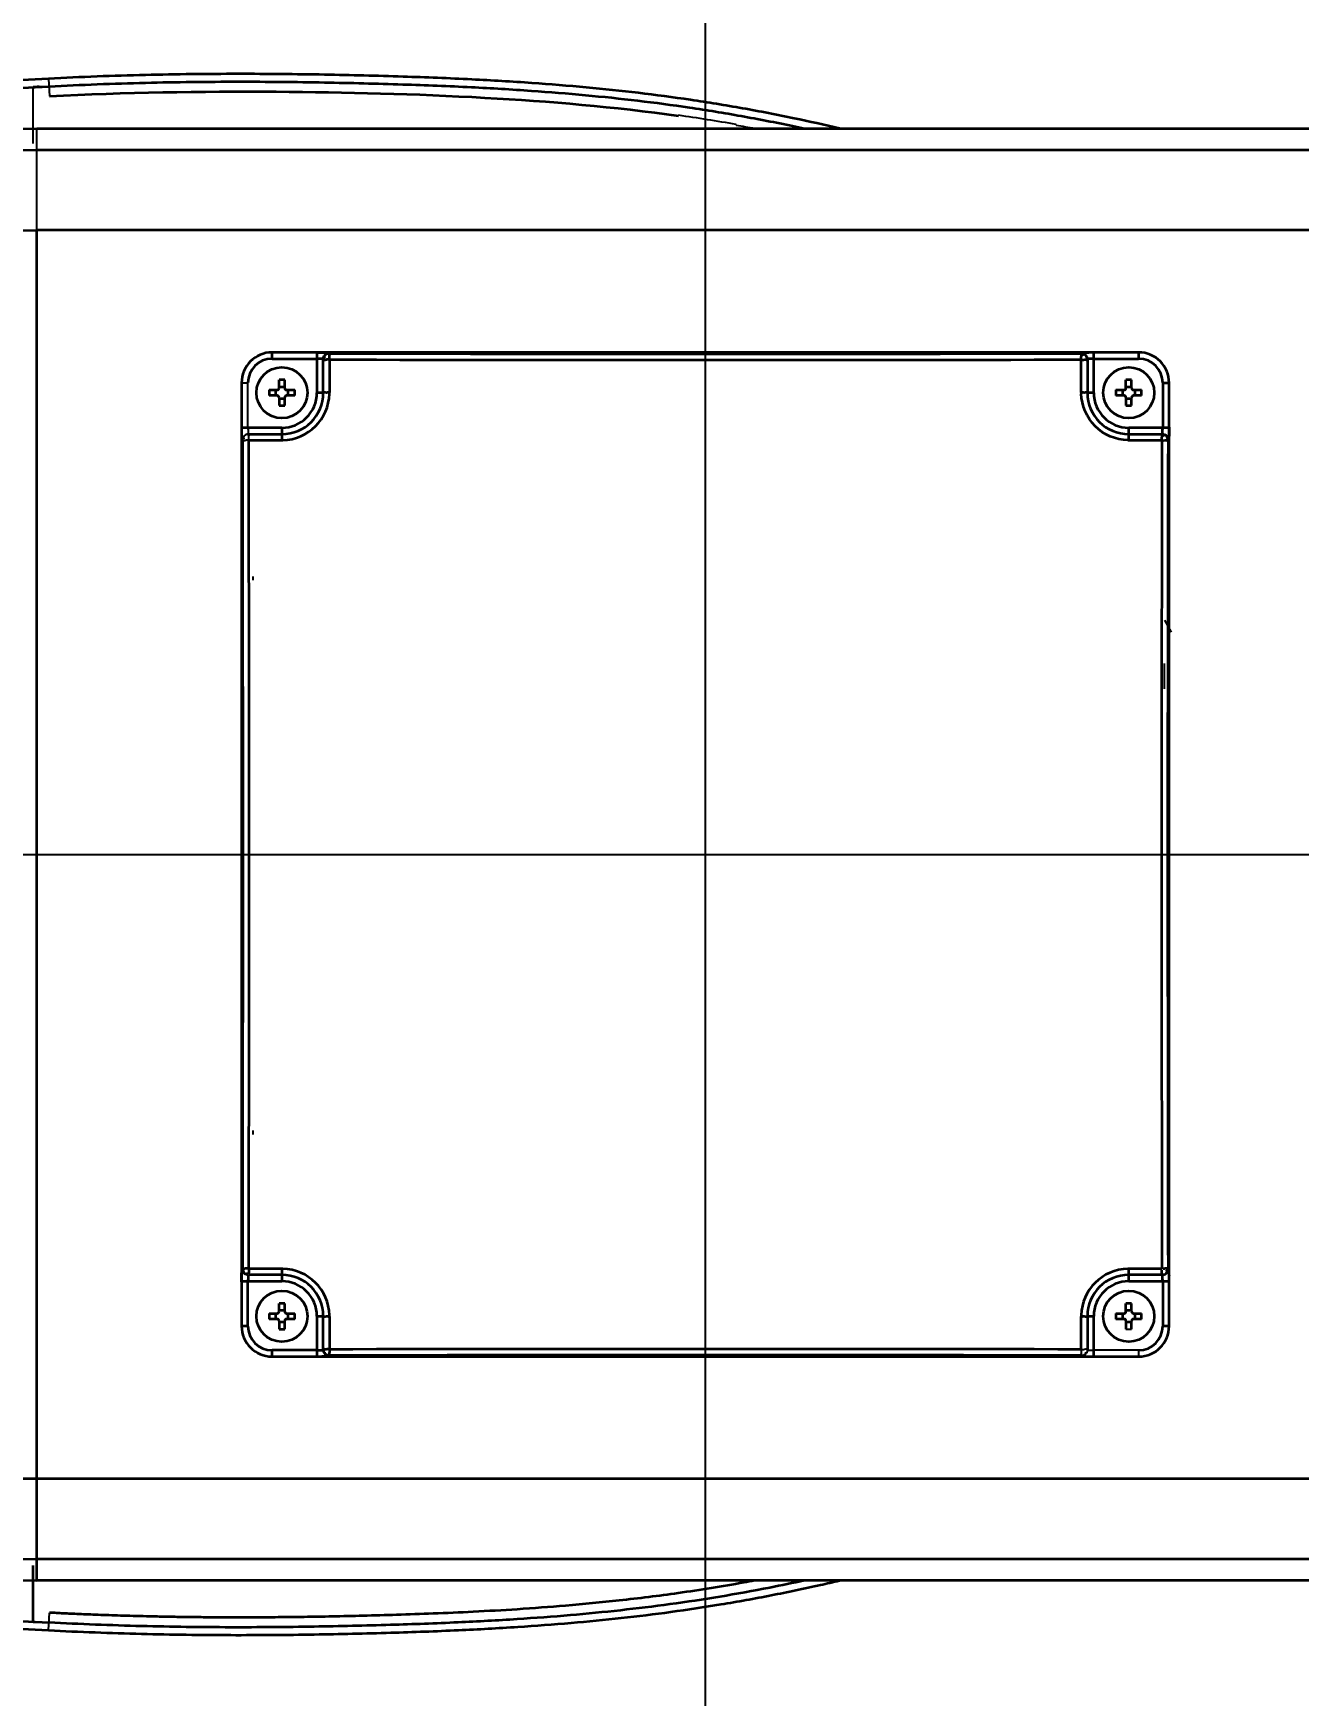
# Model space of a CAD drawing. Header units: millimetres. Extents: x 4086 to 8300, y 123 to 1549.
# Drawn here: x 6832 to 6876.7, y 1322.7 to 1381.4 of the extents above; entities that cross this region are included whole.
import ezdxf

# ---------------------------------------------------------------- set-up
doc = ezdxf.new("R2010")
doc.units = ezdxf.units.MM
doc.linetypes.add('PHANTOM', pattern=[0.8, 0.45, -0.05, 0.1, -0.05, 0.1, -0.05])
doc.layers.add('00_COMPONENTS', color=7, linetype='Continuous')
doc.layers.add('中心线', color=7, linetype='Continuous')
for name, color, linetype, lineweight in [('标注', 7, 'Continuous', 25), ('粗线', 7, 'PHANTOM', 35), ('粗线层', 7, 'Continuous', 35)]:
    doc.layers.add(name, color=color, linetype=linetype, lineweight=lineweight)
doc.styles.get("Standard").update_dxf_attribs({"font": 'simsun.ttc'})
doc.dimstyles.new('直径标注', dxfattribs={"dimtxt": 5, "dimasz": 5, "dimexe": 1.5, "dimexo": 0, "dimtad": 1, "dimtoh": 1, "dimdec": 0, "dimlfac": 10, "dimdsep": 46, "dimtxsty": 'Standard', "dimblk": '_FILLED', "dimcen": 0.09, "dimadec": 0, "dimazin": 0, "dimtol": 1, "dimtp": 0.001, "dimtm": 0.001, "dimtfac": 1, "dimtdec": 0, "dimtofl": 0, "dimtmove": 0, "dimatfit": 3, "dimldrblk": '_FILLED', "dimfxl": 1, "dimtolj": 1, "dimarcsym": 0})
doc.dimstyles.new('直线标注', dxfattribs={"dimtxt": 7, "dimasz": 3, "dimexe": 1.25, "dimexo": 0.625, "dimtad": 1, "dimlfac": 4, "dimdsep": 46, "dimtxsty": 'Standard', "dimcen": 2.5, "dimadec": 0, "dimazin": 0, "dimtm": 1e-09, "dimtfac": 1, "dimtmove": 0, "dimatfit": 3, "dimfxl": 1, "dimarcsym": 0})

# ---------------------------------------------------------------- blocks, each defined once
blk = doc.blocks.new('*D2170')
at = {"layer": 'Defpoints', "color": 0}
for p in [(6967.532, 1335.785), (6968.882, 1335.785), (6968.882, 1281.813)]:
    blk.add_point(p, dxfattribs=at)
at = {"layer": '标注', "color": 0, "linetype": 'Continuous', "lineweight": -2}
for p, q in [((6967.532, 1335.16), (6967.532, 1280.563)), ((6968.882, 1335.16), (6968.882, 1280.563)), ((6964.532, 1281.813), (6817.055, 1281.813)), ((6967.532, 1281.813), (6968.882, 1281.813)), ((6971.882, 1281.813), (6974.882, 1281.813))]:
    blk.add_line(p, q, dxfattribs=at)
at = {"layer": '标注', "color": 0}
for points in [[(6964.532, 1281.313), (6964.532, 1282.313), (6967.532, 1281.813)], [(6971.882, 1282.313), (6971.882, 1281.313), (6968.882, 1281.813)]]:
    blk.add_solid(points, dxfattribs=at)
at = {"layer": '标注', "color": 0, "insert": (6817.68, 1296.19), "char_height": 7, "attachment_point": 1}
blk.add_mtext('6{\\H0.7x;\\S+0.012^  0;}{\\A1;\\fSource Han Sans CN Normal|b0|i0|c134|p34;\\C7;Penetration (locating hole\\C0;）}', dxfattribs=at)
blk = doc.blocks.new('_FILLED')
at = {"color": 0, "linetype": 'ByBlock'}
blk.add_solid([(0, 0), (-1, 0.143), (-1, -0.143)], dxfattribs=at)
blk = doc.blocks.new('*D2187')
at = {"layer": 'Defpoints', "color": 0}
for p in [(6782.604, 1373.188), (6782.11, 1372.633)]:
    blk.add_point(p, dxfattribs=at)
at = {"layer": '标注', "color": 0, "lineweight": -2}
for p in [(6785.926, 1376.924), (6867.445, 1406.698)]:
    blk.add_line(p, (6812.405, 1406.698), dxfattribs=at)
at = {"layer": '标注', "color": 0}
for p, q in [((6782.267, 1372.91), (6782.447, 1372.91)), ((6782.357, 1372.82), (6782.357, 1373))]:
    blk.add_line(p, q, dxfattribs=at)
at = {"layer": '标注', "color": 0, "linetype": 'ByBlock', "lineweight": -2, "xscale": 5, "yscale": 5, "zscale": 5, "rotation": 228.3520795856218}
blk.add_blockref('_FILLED', (6782.604, 1373.188), dxfattribs=at)
at = {"layer": '标注', "color": 0, "insert": (6840.237, 1411.615), "char_height": 5, "attachment_point": 5}
blk.add_mtext('\\A1;{\\H1.4x;8-M4 \\fSource Han Sans CN Normal|b0|i0|c134|p34;\\H0.714286x;\\C0;depth \\fSimSun|b0|i0|c134|p2;\\H1.4x;\\C256;10}', dxfattribs=at)
blk = doc.blocks.new('*D2205')
at = {"layer": 'Defpoints', "color": 0}
for p in [(6967.957, 1369.487), (6968.457, 1368.233)]:
    blk.add_point(p, dxfattribs=at)
at = {"layer": '粗线层', "color": 0, "lineweight": -2}
for p in [(6828.332, 1430.482), (6966.105, 1374.132)]:
    blk.add_line(p, (6943.641, 1430.482), dxfattribs=at)
at = {"layer": '粗线层', "color": 0}
for p, q in [((6968.117, 1368.86), (6968.297, 1368.86)), ((6968.207, 1368.77), (6968.207, 1368.95))]:
    blk.add_line(p, q, dxfattribs=at)
at = {"layer": '粗线层', "color": 0, "linetype": 'ByBlock', "lineweight": -2, "xscale": 5, "yscale": 5, "zscale": 5, "rotation": 291.7352840088916}
blk.add_blockref('_FILLED', (6967.957, 1369.487), dxfattribs=at)
at = {"layer": '粗线层', "color": 0, "insert": (6885.674, 1437.64), "char_height": 5, "attachment_point": 5}
blk.add_mtext('\\A1;{\\H1.4x;%%C6}{\\H0.98x;\\S+0.012^  0;}{\\A1;\\fSource Han Sans CN Normal|b0|i0|c134|p34;\\C7;Penetration (locating hole\\C0;）}', dxfattribs=at)

msp = doc.modelspace()

# ---------------------------------------------------------------- linework, layer by layer
at = {"layer": '00_COMPONENTS', "linetype": 'Continuous'}
for p, q in [((6832.0819, 1374.4853), (6832.0819, 1378.0853)), ((6839.31759, 1369.09416), (6839.54258, 1369.09416)), ((6839.54258, 1367.5103), (6839.54258, 1369.09304)), ((6839.34148, 1367.0603), (6839.35798, 1367.0603)), ((6870.73543, 1335.67017), (6870.7684, 1335.67112)), ((6868.9819, 1334.73588), (6868.9819, 1334.71988)), ((6871.01625, 1334.92099), (6869.4319, 1334.92099)), ((6871.01576, 1334.92099), (6871.01576, 1334.69599))]:
    msp.add_line(p, q, dxfattribs=at)
for points in [[(6870.5704, 1335.67112), (6870.60337, 1335.67017), (6870.63638, 1335.66959), (6870.6694, 1335.6694)], [(6870.6694, 1335.6694), (6870.70243, 1335.66959), (6870.73543, 1335.67017)]]:
    msp.add_lwpolyline(points, dxfattribs=at)
for centre, radius, start, end in [((6847.63673, 1367.52958), 8.31924, 180.0024035, 181.3287328), ((6839.56598, 1367.06111), 0.22413, 90.0013551, 128.7923225), ((6839.4742, 1364.67512), 2.39199, 88.565574, 90.1387152), ((6869.09817, 1336.98709), 2.03482, 268.1261645, 270.0129185), ((6868.97786, 1334.97276), 0.23721, 283.1379262, 295.2820141), ((6868.98198, 1334.94494), 0.22505, 300.8236978, 327.0292876)]:
    msp.add_arc(centre, radius, start, end, dxfattribs=at)
for points, knots in [([(6839.34148, 1367.0603), (6839.31601, 1367.0603), (6839.34608, 1367.2093), (6839.32128, 1367.2696), (6839.31972, 1367.33666)], [0, 0, 0, 0, 0.27521803, 1, 1, 1, 1]), ([(6839.54259, 1367.5103), (6839.54259, 1367.45722), (6839.55798, 1367.40577), (6839.54351, 1367.2853), (6839.56617, 1367.2853)], [0, 0, 0, 0, 0.70083579, 1, 1, 1, 1]), ([(6839.35798, 1367.0603), (6839.36628, 1367.06606), (6839.4067, 1367.06215), (6839.44159, 1367.06701), (6839.46841, 1367.0671)], [0, 0, 0, 0, 0.27365205, 1, 1, 1, 1]), ([(6839.38808, 1367.1728), (6839.38808, 1367.16207), (6839.39391, 1367.13754), (6839.4074, 1367.11669), (6839.4159, 1367.10587)], [0, 0, 0, 0, 0.43817507, 1, 1, 1, 1]), ([(6839.57372, 1367.06842), (6839.57378, 1367.10894), (6839.59248, 1367.15147), (6839.55609, 1367.2565), (6839.57829, 1367.2565)], [0, 0, 0, 0, 0.64604244, 1, 1, 1, 1]), ([(6839.57829, 1367.2565), (6839.58048, 1367.2565), (6839.57785, 1367.24194), (6839.58056, 1367.23611), (6839.58092, 1367.22915)], [0, 0, 0, 0, 0.2394127, 1, 1, 1, 1]), ([(6869.03178, 1334.74175), (6869.02356, 1334.73984), (6869.00701, 1334.73691), (6868.99024, 1334.73588), (6868.9819, 1334.73588)], [0, 0, 0, 0, 0.50307491, 1, 1, 1, 1]), ([(6869.01662, 1334.71079), (6869.00792, 1334.71189), (6868.99908, 1334.71415), (6868.9819, 1334.71657), (6868.9819, 1334.71988)], [0, 0, 0, 0, 0.72598476, 1, 1, 1, 1]), ([(6868.98927, 1334.95087), (6868.98915, 1334.91202), (6868.97988, 1334.85401), (6868.99718, 1334.78677), (6868.9854, 1334.76806)], [0, 0, 0, 0, 0.63738421, 1, 1, 1, 1]), ([(6868.9854, 1334.76806), (6868.98455, 1334.76672), (6868.98419, 1334.78276), (6868.98355, 1334.785), (6868.98327, 1334.79115)], [0, 0, 0, 0, 0.20517081, 1, 1, 1, 1]), ([(6869.45083, 1334.69589), (6869.40582, 1334.69589), (6869.26109, 1334.69793), (6869.11567, 1334.6983), (6869.01662, 1334.71079)], [0, 0, 0, 0, 0.3107552, 1, 1, 1, 1]), ([(6869.12187, 1334.78465), (6869.11535, 1334.77947), (6869.10157, 1334.76986), (6869.08679, 1334.76187), (6869.07917, 1334.75827)], [0, 0, 0, 0, 0.49688106, 1, 1, 1, 1]), ([(6869.2069, 1334.96057), (6869.2069, 1334.95154), (6869.14927, 1334.96139), (6869.12588, 1334.95231), (6869.09862, 1334.95227)], [0, 0, 0, 0, 0.24881906, 1, 1, 1, 1]), ([(6869.13802, 1334.81947), (6869.13512, 1334.81874), (6869.12906, 1334.81754), (6869.12292, 1334.81689), (6869.11975, 1334.81668)], [0, 0, 0, 0, 0.48408519, 1, 1, 1, 1]), ([(6869.19653, 1334.87778), (6869.19207, 1334.8645), (6869.1787, 1334.83801), (6869.15211, 1334.82299), (6869.13802, 1334.81947)], [0, 0, 0, 0, 0.4909125, 1, 1, 1, 1]), ([(6869.20533, 1334.92231), (6869.20461, 1334.9147), (6869.2026, 1334.89965), (6869.19892, 1334.88489), (6869.19653, 1334.87778)], [0, 0, 0, 0, 0.50477054, 1, 1, 1, 1]), ([(6869.2069, 1334.96057), (6869.2069, 1334.9543), (6869.20672, 1334.94153), (6869.20594, 1334.92878), (6869.20533, 1334.92231)], [0, 0, 0, 0, 0.49129991, 1, 1, 1, 1]), ([(6869.2069, 1334.94457), (6869.2069, 1334.92191), (6869.32737, 1334.93638), (6869.37882, 1334.92099), (6869.4319, 1334.92099)], [0, 0, 0, 0, 0.29916419, 1, 1, 1, 1])]:
    msp.add_open_spline(points, degree=3, knots=knots, dxfattribs=at)
for points in [[(6839.34148, 1367.0603), (6839.34148, 1367.12517), (6839.375, 1367.19517), (6839.42557, 1367.2358)], [(6839.58267, 1367.2853), (6839.50775, 1367.2853), (6839.38808, 1367.24773), (6839.38808, 1367.1728)], [(6869.09729, 1334.75168), (6869.06303, 1334.73124), (6869.0218, 1334.71988), (6868.9819, 1334.71988)], [(6869.2069, 1334.94457), (6869.2069, 1334.90212), (6869.19387, 1334.85808), (6869.17078, 1334.82246)]]:
    msp.add_open_spline(points, degree=3, dxfattribs=at)
at = {"layer": '中心线'}
for p, q in [((6855.7069, 1305.11419), (6855.7069, 1403.61646)), ((6701.27173, 1352.4353), (7060.23804, 1352.4353))]:
    msp.add_line(p, q, dxfattribs=at)
at = {"layer": '中心线', "linetype": 'Continuous'}
for p, q in [((6832.49953, 1379.8405), (6832.5319, 1379.22272)), ((6831.95777, 1377.55826), (6831.95777, 1379.54175)), ((6854.75763, 1378.54798), (6854.756, 1378.53036)), ((6856.79794, 1378.20454), (6856.79793, 1378.22249)), ((6871.92745, 1360.71075), (6872.16774, 1360.29455)), ((6871.93085, 1358.2853), (6871.93085, 1359.1853)), ((6832.49953, 1325.0301), (6832.5319, 1325.64789))]:
    msp.add_line(p, q, dxfattribs=at)
msp.add_arc((6846.43529, 1319.82175), 59.31299, 79.938188, 81.9340707, dxfattribs=at)
for points in [[(6832.51361, 1379.56294), (6832.4211, 1379.55809), (6832.23569, 1379.56028), (6832.05029, 1379.56248), (6831.95777, 1379.55763)], [(6856.79791, 1378.20455), (6857.01548, 1378.16595), (6857.23285, 1378.12619), (6857.45001, 1378.0853)], [(6839.73022, 1362.1238), (6839.7287, 1362.16768), (6839.72717, 1362.21162), (6839.72869, 1362.2555)], [(6839.73022, 1342.5488), (6839.7287, 1342.59268), (6839.72717, 1342.63662), (6839.72869, 1342.6805)], [(6831.95777, 1325.31298), (6832.05029, 1325.30813), (6832.23569, 1325.31032), (6832.4211, 1325.31252), (6832.51361, 1325.30767)]]:
    msp.add_open_spline(points, degree=3, dxfattribs=at)
at = {"layer": '粗线', "linetype": 'Continuous'}
for p, q in [((6832.49953, 1379.84051), (6729.22453, 1374.4281)), ((6754.01853, 1375.45713), (6832.51361, 1379.57088)), ((6830.92372, 1378.06509), (6832.0819, 1378.0853)), ((6832.0819, 1378.0853), (6964.6069, 1378.0853)), ((6831.40298, 1377.31521), (6832.0819, 1377.32645)), ((6832.0819, 1377.32645), (6963.84806, 1377.32645)), ((6831.40298, 1374.48039), (6832.0819, 1374.4853)), ((6962.5819, 1374.4853), (6832.0819, 1374.4853)), ((6832.0819, 1330.38776), (6832.0819, 1374.48285)), ((6840.39757, 1369.94962), (6841.9819, 1369.94962)), ((6871.01618, 1370.17462), (6840.39768, 1370.17462)), ((6840.39805, 1369.94962), (6840.39805, 1370.17462)), ((6841.9819, 1370.17462), (6841.9819, 1368.7478)), ((6842.2069, 1368.7478), (6842.2069, 1369.91003)), ((6842.42534, 1369.91974), (6842.42374, 1368.75224)), ((6842.4319, 1370.13473), (6842.4319, 1370.15072)), ((6868.9819, 1370.15072), (6868.9819, 1370.13473)), ((6868.99006, 1368.75313), (6868.98847, 1369.91974)), ((6869.2069, 1369.91003), (6869.2069, 1368.7478)), ((6869.4319, 1368.7478), (6869.4319, 1370.17462)), ((6869.4319, 1369.94962), (6871.01599, 1369.94962)), ((6871.01576, 1370.17462), (6871.01576, 1369.94962)), ((6839.31759, 1369.09423), (6839.31749, 1337.34138)), ((6840.67837, 1369.20044), (6840.6454, 1369.19949)), ((6840.6454, 1368.9143), (6840.6454, 1369.19949)), ((6840.8434, 1368.9143), (6840.8434, 1369.19949)), ((6870.60337, 1369.20044), (6870.5704, 1369.19949)), ((6870.5704, 1368.9143), (6870.5704, 1369.19949)), ((6870.7684, 1368.9143), (6870.7684, 1369.19949)), ((6871.87122, 1369.09445), (6871.87122, 1367.5103)), ((6871.87122, 1369.09416), (6872.09622, 1369.09416)), ((6872.09622, 1335.77638), (6872.09622, 1369.0943)), ((6840.29177, 1368.68177), (6840.29272, 1368.6488)), ((6840.29272, 1368.8468), (6840.5779, 1368.8468)), ((6840.5779, 1368.6488), (6840.29272, 1368.6488)), ((6840.5313, 1368.6488), (6840.5313, 1368.8468)), ((6840.6454, 1368.96091), (6840.8434, 1368.96091)), ((6840.6454, 1368.5813), (6840.6454, 1368.29612)), ((6840.8434, 1368.53469), (6840.6454, 1368.53469)), ((6840.8434, 1368.29612), (6840.8434, 1368.5813)), ((6840.9109, 1368.8468), (6841.19609, 1368.8468)), ((6841.19609, 1368.6488), (6840.9109, 1368.6488)), ((6840.95751, 1368.8468), (6840.95751, 1368.6488)), ((6841.19704, 1368.81383), (6841.19609, 1368.8468)), ((6842.2069, 1368.7478), (6841.9819, 1368.7478)), ((6869.4319, 1368.7478), (6869.2069, 1368.7478)), ((6870.21677, 1368.68177), (6870.21772, 1368.6488)), ((6870.21772, 1368.8468), (6870.5029, 1368.8468)), ((6870.5029, 1368.6488), (6870.21772, 1368.6488)), ((6870.4563, 1368.6488), (6870.4563, 1368.8468)), ((6870.5704, 1368.96091), (6870.7684, 1368.96091)), ((6870.5704, 1368.5813), (6870.5704, 1368.29612)), ((6870.7684, 1368.53469), (6870.5704, 1368.53469)), ((6870.7684, 1368.29612), (6870.7684, 1368.5813)), ((6870.8359, 1368.8468), (6871.12109, 1368.8468)), ((6871.12109, 1368.6488), (6870.8359, 1368.6488)), ((6870.88251, 1368.8468), (6870.88251, 1368.6488)), ((6871.12204, 1368.81383), (6871.12109, 1368.8468)), ((6840.81043, 1368.29517), (6840.8434, 1368.29612)), ((6870.73543, 1368.29517), (6870.7684, 1368.29612)), ((6840.7444, 1367.5103), (6839.31759, 1367.5103)), ((6840.7444, 1367.5103), (6840.7444, 1367.2853)), ((6870.6694, 1367.2853), (6870.6694, 1367.5103)), ((6872.09622, 1367.5103), (6870.6694, 1367.5103)), ((6839.57372, 1367.06842), (6840.7361, 1367.06842)), ((6839.58267, 1367.2853), (6840.7444, 1367.2853)), ((6870.6694, 1367.2853), (6871.83114, 1367.2853)), ((6870.67771, 1367.06842), (6871.84009, 1367.06842)), ((6872.05583, 1367.0603), (6872.07232, 1367.0603)), ((6839.31743, 1337.3603), (6839.31759, 1335.77638)), ((6839.31759, 1337.3603), (6840.7444, 1337.3603)), ((6839.35798, 1337.8103), (6839.34148, 1337.8103)), ((6839.54259, 1335.77614), (6839.54259, 1337.3603)), ((6840.7361, 1337.80218), (6839.57372, 1337.80218)), ((6840.7444, 1337.5853), (6839.58267, 1337.5853)), ((6840.7444, 1337.5853), (6840.7444, 1337.3603)), ((6870.6694, 1337.3603), (6870.6694, 1337.5853)), ((6871.83114, 1337.5853), (6870.6694, 1337.5853)), ((6870.6694, 1337.3603), (6872.09622, 1337.3603)), ((6871.84009, 1337.80218), (6870.67771, 1337.80218)), ((6871.87122, 1337.3603), (6871.87122, 1335.77755)), ((6872.07232, 1337.8103), (6872.05583, 1337.8103)), ((6840.29272, 1336.2218), (6840.5779, 1336.2218)), ((6840.5313, 1336.0238), (6840.5313, 1336.2218)), ((6840.67837, 1336.57544), (6840.6454, 1336.57449)), ((6840.6454, 1336.2893), (6840.6454, 1336.57449)), ((6840.6454, 1336.33591), (6840.8434, 1336.33591)), ((6840.8434, 1336.2893), (6840.8434, 1336.57449)), ((6840.9109, 1336.2218), (6841.19609, 1336.2218)), ((6840.95751, 1336.2218), (6840.95751, 1336.0238)), ((6841.19704, 1336.18883), (6841.19609, 1336.2218)), ((6870.21772, 1336.2218), (6870.5029, 1336.2218)), ((6870.4563, 1336.0238), (6870.4563, 1336.2218)), ((6870.60337, 1336.57544), (6870.5704, 1336.57449)), ((6870.5704, 1336.2893), (6870.5704, 1336.57449)), ((6870.5704, 1336.33591), (6870.7684, 1336.33591)), ((6870.7684, 1336.2893), (6870.7684, 1336.57449)), ((6870.8359, 1336.2218), (6871.12109, 1336.2218)), ((6870.88251, 1336.2218), (6870.88251, 1336.0238)), ((6871.12204, 1336.18883), (6871.12109, 1336.2218)), ((6839.54259, 1335.77645), (6839.31759, 1335.77645)), ((6840.29177, 1336.05677), (6840.29272, 1336.0238)), ((6840.5779, 1336.0238), (6840.29272, 1336.0238)), ((6840.6454, 1335.9563), (6840.6454, 1335.67112)), ((6840.8434, 1335.90969), (6840.6454, 1335.90969)), ((6840.81043, 1335.67017), (6840.8434, 1335.67112)), ((6840.8434, 1335.67112), (6840.8434, 1335.9563)), ((6841.19609, 1336.0238), (6840.9109, 1336.0238)), ((6841.9819, 1336.1228), (6841.9819, 1334.69599)), ((6841.9819, 1336.1228), (6842.2069, 1336.1228)), ((6842.2069, 1334.96057), (6842.2069, 1336.1228)), ((6842.42374, 1336.11835), (6842.42534, 1334.95087)), ((6868.98847, 1334.95087), (6868.99007, 1336.11836)), ((6869.2069, 1336.1228), (6869.2069, 1334.96057)), ((6869.2069, 1336.1228), (6869.4319, 1336.1228)), ((6869.4319, 1334.69599), (6869.4319, 1336.1228)), ((6870.21677, 1336.05677), (6870.21772, 1336.0238)), ((6870.5029, 1336.0238), (6870.21772, 1336.0238)), ((6870.5704, 1335.9563), (6870.5704, 1335.67112)), ((6870.7684, 1335.90969), (6870.5704, 1335.90969)), ((6870.7684, 1335.67112), (6870.7684, 1335.9563)), ((6871.12109, 1336.0238), (6870.8359, 1336.0238)), ((6872.09622, 1335.77645), (6871.87122, 1335.77645)), ((6840.39768, 1334.69599), (6871.01613, 1334.69599)), ((6841.9819, 1334.92099), (6840.3978, 1334.92099)), ((6840.39805, 1334.69599), (6840.39805, 1334.92099)), ((6842.4319, 1334.71988), (6842.4319, 1334.73588)), ((6729.22453, 1330.44251), (6832.49953, 1325.0301)), ((6831.40298, 1330.38776), (6832.0819, 1330.38776)), ((6832.0819, 1326.7853), (6832.0819, 1330.3853)), ((6832.0819, 1330.3853), (6962.5819, 1330.3853)), ((6752.21058, 1329.508), (6832.51361, 1325.29973)), ((6831.40298, 1327.5554), (6832.0819, 1327.54415)), ((6963.84806, 1327.54415), (6832.0819, 1327.54415)), ((6830.92373, 1326.80552), (6832.0819, 1326.7853)), ((6831.95777, 1325.32886), (6831.95777, 1327.31235)), ((6964.6069, 1326.7853), (6832.0819, 1326.7853))]:
    msp.add_line(p, q, dxfattribs=at)
for points in [[(6840.7444, 1369.2012), (6840.71138, 1369.20101), (6840.67837, 1369.20044)], [(6840.8434, 1369.19949), (6840.81043, 1369.20044), (6840.77743, 1369.20101), (6840.7444, 1369.2012)], [(6870.6694, 1369.2012), (6870.63638, 1369.20101), (6870.60337, 1369.20044)], [(6870.7684, 1369.19949), (6870.73543, 1369.20044), (6870.70243, 1369.20101), (6870.6694, 1369.2012)], [(6840.29272, 1368.8468), (6840.29177, 1368.81383), (6840.2912, 1368.78083), (6840.29101, 1368.7478)], [(6840.29101, 1368.7478), (6840.2912, 1368.71478), (6840.29177, 1368.68177)], [(6841.19609, 1368.6488), (6841.19704, 1368.68177), (6841.19761, 1368.71478), (6841.1978, 1368.7478)], [(6841.1978, 1368.7478), (6841.19761, 1368.78083), (6841.19704, 1368.81383)], [(6870.21772, 1368.8468), (6870.21677, 1368.81383), (6870.2162, 1368.78083), (6870.21601, 1368.7478)], [(6870.21601, 1368.7478), (6870.2162, 1368.71478), (6870.21677, 1368.68177)], [(6871.12109, 1368.6488), (6871.12204, 1368.68177), (6871.12261, 1368.71478), (6871.1228, 1368.7478)], [(6871.1228, 1368.7478), (6871.12261, 1368.78083), (6871.12204, 1368.81383)], [(6840.6454, 1368.29612), (6840.67837, 1368.29517), (6840.71138, 1368.29459), (6840.7444, 1368.2944)], [(6840.7444, 1368.2944), (6840.77743, 1368.29459), (6840.81043, 1368.29517)], [(6870.5704, 1368.29612), (6870.60337, 1368.29517), (6870.63638, 1368.29459), (6870.6694, 1368.2944)], [(6870.6694, 1368.2944), (6870.70243, 1368.29459), (6870.73543, 1368.29517)], [(6840.29272, 1336.2218), (6840.29177, 1336.18883), (6840.2912, 1336.15583), (6840.29101, 1336.1228)], [(6840.7444, 1336.5762), (6840.71138, 1336.57601), (6840.67837, 1336.57544)], [(6840.8434, 1336.57449), (6840.81043, 1336.57544), (6840.77743, 1336.57601), (6840.7444, 1336.5762)], [(6841.1978, 1336.1228), (6841.19761, 1336.15583), (6841.19704, 1336.18883)], [(6870.21772, 1336.2218), (6870.21677, 1336.18883), (6870.2162, 1336.15583), (6870.21601, 1336.1228)], [(6870.6694, 1336.5762), (6870.63638, 1336.57601), (6870.60337, 1336.57544)], [(6870.7684, 1336.57449), (6870.73543, 1336.57544), (6870.70243, 1336.57601), (6870.6694, 1336.5762)], [(6871.1228, 1336.1228), (6871.12261, 1336.15583), (6871.12204, 1336.18883)], [(6840.29101, 1336.1228), (6840.2912, 1336.08978), (6840.29177, 1336.05677)], [(6840.6454, 1335.67112), (6840.67837, 1335.67017), (6840.71138, 1335.66959), (6840.7444, 1335.6694)], [(6840.7444, 1335.6694), (6840.77743, 1335.66959), (6840.81043, 1335.67017)], [(6841.19609, 1336.0238), (6841.19704, 1336.05677), (6841.19761, 1336.08978), (6841.1978, 1336.1228)], [(6870.21601, 1336.1228), (6870.2162, 1336.08978), (6870.21677, 1336.05677)], [(6871.12109, 1336.0238), (6871.12204, 1336.05677), (6871.12261, 1336.08978), (6871.1228, 1336.1228)]]:
    msp.add_lwpolyline(points, dxfattribs=at)
for centre in [(6840.7444, 1368.7478), (6870.6694, 1368.7478), (6840.7444, 1336.1228), (6870.6694, 1336.1228)]:
    msp.add_circle(centre, 0.9, dxfattribs=at)
for centre, radius, start, end in [((6840.39862, 1369.09363), 1.08104, 90.0498762, 179.9681879), ((6840.39862, 1369.09363), 0.85606, 90.0700994, 180.0393338), ((6842.43183, 1369.92567), 0.22505, 120.8236978, 147.0293134), ((6842.31564, 1367.88341), 2.03493, 88.1262135, 90.0128708), ((6855.7069, 9077.34311), 7707.43482, 269.90126103, 270.09873897), ((6855.70697, 9073.47246), 7703.34917, 269.901263016, 270.098736046), ((6866.34727, 1370.01866), 2.64081, 358.7069405, 0.1317283), ((6868.98271, 1369.92623), 0.22413, 0.0009334, 38.7923225), ((6869.45118, 1361.85548), 8.31924, 90.0024035, 91.3287328), ((6871.01519, 1369.09363), 0.85606, 0.055338, 89.9466874), ((6871.01519, 1369.09363), 1.08104, 0.0354932, 89.9474117), ((6840.5779, 1368.9143), 0.0675, 270, 0), ((6840.5779, 1368.5813), 0.0675, 0, 90), ((6840.7444, 1368.7478), 1.4625, 270, 0), ((6840.7444, 1368.7478), 1.2375, 270, 0), ((6840.73609, 1368.75687), 1.68846, 271.420223, 358.551585), ((6840.9109, 1368.9143), 0.0675, 180, 270), ((6840.9109, 1368.5813), 0.0675, 90, 180), ((6840.72464, 1368.75683), 1.6999, 358.5627666, 359.845388), ((6870.77367, 1368.76517), 1.78365, 180.3867338, 181.6357734), ((6870.6694, 1368.7478), 1.4625, 180, 270), ((6870.6694, 1368.7478), 1.2375, 180, 270), ((6870.5029, 1368.9143), 0.0675, 270, 0), ((6870.5029, 1368.5813), 0.0675, 0, 90), ((6870.8359, 1368.9143), 0.0675, 180, 270), ((6870.8359, 1368.5813), 0.0675, 90, 180), ((-865.5133, 1352.4353), 7704.88517, 359.891244157, 0.108755843), ((-869.57537, 1352.4353), 7709.16298, 359.891244153, 0.108755847), ((6840.73612, 1368.76727), 1.69885, 269.9952529, 271.4104155), ((6870.69397, 1368.90523), 1.83688, 268.1871649, 269.5044707), ((14580.98917, 1352.4353), 7709.16297, 179.891244153, 180.108755847), ((6869.62825, 1367.17673), 2.21053, 358.2821406, 0.0189153), ((6871.84727, 1367.06038), 0.22505, 30.8236978, 57.402815), ((14576.92708, 1352.4353), 7704.88513, 179.891244157, 180.108755843), ((6839.56654, 1337.81023), 0.22505, 210.8236978, 237.402815), ((6840.73612, 1336.10172), 1.70047, 88.5907696, 90.0046413), ((6840.7444, 1336.1228), 1.4625, 0, 90), ((6840.7444, 1336.1228), 1.2375, 0, 90), ((6840.73609, 1336.11374), 1.68846, 1.4481489, 88.5797281), ((6870.67772, 1336.11373), 1.68846, 91.4202222, 178.5515844), ((6870.6694, 1336.1228), 1.4625, 90, 180), ((6870.6694, 1336.1228), 1.2375, 90, 180), ((6870.67769, 1336.10334), 1.69885, 89.995237, 91.4104147), ((6869.62825, 1337.69388), 2.21053, 359.9810847, 1.7178594), ((6871.84783, 1337.80949), 0.22413, 270.0013551, 308.7923225), ((6871.93961, 1340.19549), 2.39199, 268.565574, 270.1387152), ((6863.77708, 1337.34103), 8.31924, 0.0024035, 1.3287328), ((6840.5779, 1336.2893), 0.0675, 270, 0), ((6840.9109, 1336.2893), 0.0675, 180, 270), ((6870.5029, 1336.2893), 0.0675, 270, 0), ((6870.8359, 1336.2893), 0.0675, 180, 270), ((6840.39862, 1335.77697), 1.08104, 180.0313722, 269.9503761), ((6840.39863, 1335.77699), 0.85607, 180.0567042, 269.9445118), ((6840.5779, 1335.9563), 0.0675, 0, 90), ((6840.9109, 1335.9563), 0.0675, 90, 180), ((6840.72642, 1336.11378), 1.69813, 0.1542716, 1.4384551), ((6870.68917, 1336.11378), 1.6999, 178.562766, 179.845362), ((6870.5029, 1335.9563), 0.0675, 0, 90), ((6870.8359, 1335.9563), 0.0675, 90, 180), ((6871.01519, 1335.77697), 1.08104, 270.0496399, 359.9686629), ((6871.01518, 1335.77699), 0.85607, 270.0714066, 0.03789), ((6841.96263, 1343.01514), 8.31925, 270.0024031, 271.3287313), ((6842.43109, 1334.94438), 0.22413, 180.0008871, 218.7923225), ((6842.43595, 1334.97276), 0.23721, 244.7180137, 256.8621299), ((6855.7069, -6372.47251), 7707.43483, 89.90126103, 90.09873897), ((6845.06658, 1334.85194), 2.64085, 178.7069336, 180.1317236), ((6855.70684, -6368.60185), 7703.34917, 89.901263016, 90.098736046)]:
    msp.add_arc(centre, radius, start, end, dxfattribs=at)
for points, knots in [([(6860.44858, 1378.0853), (6859.91608, 1378.20899), (6858.77699, 1378.46059), (6857.02228, 1378.80243), (6855.18652, 1379.10282), (6853.34517, 1379.34587), (6851.47601, 1379.54169), (6849.51391, 1379.69952), (6847.35549, 1379.82609), (6844.91377, 1379.92136), (6842.1604, 1379.99024), (6839.12524, 1380.0205), (6835.87258, 1379.98376), (6833.64003, 1379.90028), (6832.49953, 1379.84051)], [0.320535887, 0.320535887, 0.320535887, 0.320535887, 0.360207756, 0.405186431, 0.450254378, 0.495180729, 0.539955679, 0.586630508, 0.638020958, 0.696853038, 0.763955676, 0.837893999, 0.917118109, 1, 1, 1, 1]), ([(6832.51355, 1379.57088), (6833.6514, 1379.63051), (6835.879, 1379.71381), (6839.12524, 1379.75048), (6842.15556, 1379.72027), (6844.90543, 1379.65148), (6847.34268, 1379.55638), (6849.4954, 1379.43013), (6851.45129, 1379.2728), (6853.31361, 1379.07769), (6855.14714, 1378.83566), (6856.97452, 1378.53664), (6858.32795, 1378.27298), (6859.07194, 1378.11537), (6859.21181, 1378.0853)], [0, 0, 0, 0, 0.082884365, 0.162108261, 0.236046385, 0.303148842, 0.361980763, 0.413371074, 0.460045778, 0.504820606, 0.549746836, 0.594814662, 0.639793216, 0.650214869, 0.650214869, 0.650214869, 0.650214869]), ([(6832.5319, 1379.22272), (6835.19956, 1379.36252), (6840.33386, 1379.43795), (6847.75183, 1379.24939), (6852.49091, 1378.85183), (6854.75688, 1378.53023)], [0, 0, 0, 0, 0.36002072, 0.69154897, 1, 1, 1, 1]), ([(6841.96298, 1370.17472), (6842.00799, 1370.17472), (6842.15272, 1370.17268), (6842.29814, 1370.1723), (6842.39719, 1370.15982)], [0, 0, 0, 0, 0.31075521, 1, 1, 1, 1]), ([(6842.2069, 1369.92603), (6842.2069, 1369.94869), (6842.08644, 1369.93423), (6842.03499, 1369.94962), (6841.9819, 1369.94962)], [0, 0, 0, 0, 0.29916419, 1, 1, 1, 1]), ([(6842.2069, 1369.91003), (6842.2069, 1369.91906), (6842.26454, 1369.90922), (6842.28793, 1369.9183), (6842.31518, 1369.91833)], [0, 0, 0, 0, 0.2488189, 1, 1, 1, 1]), ([(6842.23705, 1370.02238), (6842.23705, 1370.01166), (6842.24289, 1369.98715), (6842.2564, 1369.96634), (6842.2649, 1369.95553)], [0, 0, 0, 0, 0.43802432, 1, 1, 1, 1]), ([(6842.39719, 1370.15982), (6842.40589, 1370.15872), (6842.41473, 1370.15646), (6842.4319, 1370.15403), (6842.4319, 1370.15072)], [0, 0, 0, 0, 0.72598491, 1, 1, 1, 1]), ([(6842.42453, 1369.91974), (6842.42465, 1369.95859), (6842.43392, 1370.0166), (6842.41663, 1370.08384), (6842.42841, 1370.10254)], [0, 0, 0, 0, 0.63738425, 1, 1, 1, 1]), ([(6842.42841, 1370.10254), (6842.42925, 1370.10389), (6842.42962, 1370.08784), (6842.43026, 1370.0856), (6842.43053, 1370.07946)], [0, 0, 0, 0, 0.20517075, 1, 1, 1, 1]), ([(6868.9819, 1370.15072), (6868.9819, 1370.1762), (6869.1309, 1370.14612), (6869.1912, 1370.17093), (6869.25826, 1370.17248)], [0, 0, 0, 0, 0.27521791, 1, 1, 1, 1]), ([(6868.9819, 1370.13473), (6868.98725, 1370.12623), (6868.9834, 1370.08646), (6868.98798, 1370.05146), (6868.98807, 1370.02473)], [0, 0, 0, 0, 0.2729543, 1, 1, 1, 1]), ([(6868.98927, 1369.91974), (6869.02992, 1369.91968), (6869.07261, 1369.90105), (6869.17797, 1369.93708), (6869.17797, 1369.91479)], [0, 0, 0, 0, 0.64581412, 1, 1, 1, 1]), ([(6869.0944, 1370.10462), (6869.08367, 1370.10462), (6869.05914, 1370.09879), (6869.0383, 1370.0853), (6869.02747, 1370.07681)], [0, 0, 0, 0, 0.43817504, 1, 1, 1, 1]), ([(6869.17797, 1369.91479), (6869.17797, 1369.91259), (6869.16343, 1369.91499), (6869.15756, 1369.91232), (6869.15058, 1369.91194)], [0, 0, 0, 0, 0.23990185, 1, 1, 1, 1]), ([(6869.4319, 1369.94962), (6869.37882, 1369.94962), (6869.32737, 1369.93423), (6869.2069, 1369.94869), (6869.2069, 1369.92603)], [0, 0, 0, 0, 0.70083579, 1, 1, 1, 1]), ([(6842.42453, 1368.75686), (6842.37309, 1368.75679), (6842.3258, 1368.73547), (6842.2069, 1368.76901), (6842.2069, 1368.7478)], [0, 0, 0, 0, 0.70807973, 1, 1, 1, 1]), ([(6869.2069, 1368.7478), (6869.2069, 1368.76901), (6869.088, 1368.73547), (6869.04072, 1368.75679), (6868.98927, 1368.75686)], [0, 0, 0, 0, 0.29192031, 1, 1, 1, 1]), ([(6870.63586, 1367.06927), (6870.21842, 1367.08249), (6869.35795, 1367.43583), (6869.00267, 1368.29685), (6868.99075, 1368.71425)], [0, 0, 0, 0, 0.5000507, 1, 1, 1, 1]), ([(6871.84764, 1367.2853), (6871.87029, 1367.2853), (6871.85583, 1367.40577), (6871.87122, 1367.45722), (6871.87122, 1367.5103)], [0, 0, 0, 0, 0.29916419, 1, 1, 1, 1]), ([(6872.09632, 1367.52923), (6872.09632, 1367.48422), (6872.09428, 1367.33949), (6872.0939, 1367.19407), (6872.08142, 1367.09502)], [0, 0, 0, 0, 0.31075522, 1, 1, 1, 1]), ([(6840.7444, 1367.2853), (6840.7233, 1367.2853), (6840.75777, 1367.16675), (6840.73616, 1367.11971), (6840.7361, 1367.06842)], [0, 0, 0, 0, 0.29157213, 1, 1, 1, 1]), ([(6870.67771, 1367.06842), (6870.67764, 1367.11971), (6870.65604, 1367.16675), (6870.69051, 1367.2853), (6870.6694, 1367.2853)], [0, 0, 0, 0, 0.70842787, 1, 1, 1, 1]), ([(6871.83114, 1367.2853), (6871.84009, 1367.2853), (6871.82939, 1367.22778), (6871.83874, 1367.20462), (6871.83878, 1367.17746)], [0, 0, 0, 0, 0.24783861, 1, 1, 1, 1]), ([(6871.84009, 1367.06842), (6871.87906, 1367.06829), (6871.93681, 1367.05838), (6872.00528, 1367.07681), (6872.02351, 1367.06416)], [0, 0, 0, 0, 0.63718371, 1, 1, 1, 1]), ([(6871.94348, 1367.25516), (6871.93276, 1367.25516), (6871.90825, 1367.24932), (6871.88745, 1367.23581), (6871.87664, 1367.22731)], [0, 0, 0, 0, 0.43802438, 1, 1, 1, 1]), ([(6872.02351, 1367.06416), (6872.02483, 1367.06325), (6872.0089, 1367.06279), (6872.00654, 1367.06212), (6872.00038, 1367.06182)], [0, 0, 0, 0, 0.20590921, 1, 1, 1, 1]), ([(6872.08142, 1367.09502), (6872.08032, 1367.08632), (6872.07806, 1367.07748), (6872.07563, 1367.0603), (6872.07232, 1367.0603)], [0, 0, 0, 0, 0.72598476, 1, 1, 1, 1]), ([(6839.31749, 1337.34138), (6839.31749, 1337.38639), (6839.31953, 1337.53112), (6839.31991, 1337.67654), (6839.33239, 1337.77558)], [0, 0, 0, 0, 0.31075522, 1, 1, 1, 1]), ([(6839.33239, 1337.77558), (6839.33349, 1337.78429), (6839.33575, 1337.79312), (6839.33817, 1337.8103), (6839.34148, 1337.8103)], [0, 0, 0, 0, 0.72598472, 1, 1, 1, 1]), ([(6839.39029, 1337.80645), (6839.38898, 1337.80736), (6839.4049, 1337.80782), (6839.40727, 1337.80848), (6839.41343, 1337.80879)], [0, 0, 0, 0, 0.2059092, 1, 1, 1, 1]), ([(6839.57372, 1337.80218), (6839.53475, 1337.80231), (6839.477, 1337.81222), (6839.40853, 1337.7938), (6839.39029, 1337.80645)], [0, 0, 0, 0, 0.63718371, 1, 1, 1, 1]), ([(6839.47033, 1337.61545), (6839.48105, 1337.61545), (6839.50556, 1337.62129), (6839.52636, 1337.63479), (6839.53717, 1337.6433)], [0, 0, 0, 0, 0.43802438, 1, 1, 1, 1]), ([(6839.56617, 1337.5853), (6839.54351, 1337.5853), (6839.55798, 1337.46484), (6839.54259, 1337.41339), (6839.54259, 1337.3603)], [0, 0, 0, 0, 0.29916419, 1, 1, 1, 1]), ([(6839.57372, 1337.80218), (6839.57378, 1337.76166), (6839.59248, 1337.71913), (6839.55609, 1337.61411), (6839.57829, 1337.61411)], [0, 0, 0, 0, 0.64604244, 1, 1, 1, 1]), ([(6839.57829, 1337.61411), (6839.58048, 1337.61411), (6839.57785, 1337.62866), (6839.58056, 1337.63449), (6839.58092, 1337.64146)], [0, 0, 0, 0, 0.2394127, 1, 1, 1, 1]), ([(6840.7361, 1337.80218), (6840.73616, 1337.7509), (6840.75777, 1337.70386), (6840.7233, 1337.5853), (6840.7444, 1337.5853)], [0, 0, 0, 0, 0.70842787, 1, 1, 1, 1]), ([(6870.6694, 1337.5853), (6870.69051, 1337.5853), (6870.65604, 1337.70386), (6870.67764, 1337.7509), (6870.67771, 1337.80218)], [0, 0, 0, 0, 0.29157213, 1, 1, 1, 1]), ([(6871.83114, 1337.5853), (6871.84009, 1337.5853), (6871.82939, 1337.64283), (6871.83874, 1337.66598), (6871.83878, 1337.69315)], [0, 0, 0, 0, 0.24783861, 1, 1, 1, 1]), ([(6871.87122, 1337.3603), (6871.87122, 1337.41339), (6871.85583, 1337.46484), (6871.87029, 1337.5853), (6871.84764, 1337.5853)], [0, 0, 0, 0, 0.70083579, 1, 1, 1, 1]), ([(6872.05583, 1337.8103), (6872.04752, 1337.80455), (6872.00711, 1337.80845), (6871.97222, 1337.80359), (6871.9454, 1337.8035)], [0, 0, 0, 0, 0.27365205, 1, 1, 1, 1]), ([(6872.02572, 1337.6978), (6872.02572, 1337.70854), (6872.01989, 1337.73307), (6872.00641, 1337.75391), (6871.99791, 1337.76474)], [0, 0, 0, 0, 0.43817504, 1, 1, 1, 1]), ([(6872.07232, 1337.8103), (6872.0978, 1337.8103), (6872.06773, 1337.66131), (6872.09253, 1337.60101), (6872.09408, 1337.53394)], [0, 0, 0, 0, 0.27521789, 1, 1, 1, 1]), ([(6842.2069, 1336.1228), (6842.2069, 1336.10159), (6842.32581, 1336.13513), (6842.37309, 1336.11381), (6842.42453, 1336.11375)], [0, 0, 0, 0, 0.29191939, 1, 1, 1, 1]), ([(6868.98927, 1336.11375), (6869.04072, 1336.11381), (6869.088, 1336.13513), (6869.2069, 1336.10159), (6869.2069, 1336.1228)], [0, 0, 0, 0, 0.70807977, 1, 1, 1, 1]), ([(6841.9819, 1334.92099), (6842.03499, 1334.92099), (6842.08644, 1334.93638), (6842.2069, 1334.92191), (6842.2069, 1334.94457)], [0, 0, 0, 0, 0.70083579, 1, 1, 1, 1]), ([(6842.4319, 1334.71988), (6842.4319, 1334.69441), (6842.28291, 1334.72448), (6842.22261, 1334.69968), (6842.15554, 1334.69812)], [0, 0, 0, 0, 0.27521761, 1, 1, 1, 1]), ([(6842.2069, 1334.96057), (6842.2069, 1334.95472), (6842.20707, 1334.94281), (6842.20773, 1334.93092), (6842.20825, 1334.92488)], [0, 0, 0, 0, 0.49142405, 1, 1, 1, 1]), ([(6842.20825, 1334.92488), (6842.20902, 1334.91593), (6842.2113, 1334.89829), (6842.21592, 1334.88104), (6842.21905, 1334.87284)], [0, 0, 0, 0, 0.50595717, 1, 1, 1, 1]), ([(6842.21905, 1334.87284), (6842.22335, 1334.86155), (6842.23544, 1334.83946), (6842.25708, 1334.82552), (6842.2688, 1334.82152)], [0, 0, 0, 0, 0.49377533, 1, 1, 1, 1]), ([(6842.42453, 1334.95087), (6842.38389, 1334.95093), (6842.34119, 1334.96955), (6842.23586, 1334.93352), (6842.23584, 1334.95581)], [0, 0, 0, 0, 0.64580613, 1, 1, 1, 1]), ([(6842.23584, 1334.95581), (6842.23584, 1334.95802), (6842.25039, 1334.95562), (6842.25626, 1334.95828), (6842.26324, 1334.95867)], [0, 0, 0, 0, 0.23988573, 1, 1, 1, 1]), ([(6842.2688, 1334.82152), (6842.27269, 1334.8202), (6842.28104, 1334.81802), (6842.28959, 1334.81698), (6842.29406, 1334.81668)], [0, 0, 0, 0, 0.47829018, 1, 1, 1, 1]), ([(6842.29193, 1334.78465), (6842.29846, 1334.77947), (6842.31224, 1334.76986), (6842.32702, 1334.76187), (6842.33464, 1334.75827)], [0, 0, 0, 0, 0.49688105, 1, 1, 1, 1]), ([(6842.38203, 1334.74175), (6842.39025, 1334.73984), (6842.40679, 1334.73691), (6842.42357, 1334.73588), (6842.4319, 1334.73588)], [0, 0, 0, 0, 0.5030749, 1, 1, 1, 1]), ([(6842.4319, 1334.73588), (6842.42656, 1334.74437), (6842.43041, 1334.78415), (6842.42582, 1334.81915), (6842.42574, 1334.84587)], [0, 0, 0, 0, 0.2729315, 1, 1, 1, 1]), ([(6832.49953, 1325.0301), (6833.59399, 1324.97274), (6835.73897, 1324.89121), (6838.87009, 1324.85122), (6841.80625, 1324.87455), (6844.48976, 1324.93707), (6846.88615, 1325.02324), (6849.00973, 1325.13806), (6850.92717, 1325.28081), (6852.73284, 1325.45594), (6854.50039, 1325.6717), (6856.26796, 1325.93799), (6858.02798, 1326.25829), (6859.42146, 1326.55058), (6860.2235, 1326.73301), (6860.44862, 1326.7853)], [0, 0, 0, 0, 0.079534208, 0.1557499, 0.227225211, 0.292605579, 0.350540196, 0.401236685, 0.446929351, 0.490063052, 0.532876882, 0.576137878, 0.619763249, 0.662680602, 0.67945239, 0.67945239, 0.67945239, 0.67945239]), ([(6859.21185, 1326.7853), (6858.80331, 1326.69748), (6857.80748, 1326.4926), (6856.22361, 1326.20437), (6854.46406, 1325.93928), (6852.70358, 1325.72438), (6850.9043, 1325.54986), (6848.99264, 1325.40754), (6846.87437, 1325.29299), (6844.48199, 1325.20697), (6841.80187, 1325.14453), (6838.87061, 1325.12124), (6835.74567, 1325.16115), (6833.60546, 1325.2425), (6832.51355, 1325.29973)], [0.349796355, 0.349796355, 0.349796355, 0.349796355, 0.380235726, 0.423860979, 0.467121858, 0.509935573, 0.553069158, 0.5987617, 0.649458052, 0.707392514, 0.772772705, 0.844247823, 0.92046331, 1, 1, 1, 1]), ([(6857.45048, 1326.7853), (6857.32212, 1326.76116), (6856.42428, 1326.59515), (6854.8301, 1326.337), (6852.7294, 1326.07588), (6850.83218, 1325.8938), (6849.1139, 1325.76694), (6847.55375, 1325.6781), (6846.13225, 1325.61534), (6844.83344, 1325.57041), (6843.64446, 1325.53732), (6842.55479, 1325.51279), (6841.55513, 1325.49586), (6840.63765, 1325.48535), (6839.79577, 1325.48022), (6839.02312, 1325.47951), (6838.31295, 1325.48238), (6837.65824, 1325.48812), (6837.05305, 1325.49621), (6836.49289, 1325.5062), (6835.9745, 1325.51757), (6835.49497, 1325.52984), (6835.05132, 1325.54267), (6834.64088, 1325.556), (6834.26138, 1325.56974), (6833.91095, 1325.58378), (6833.58787, 1325.59774), (6833.29491, 1325.61064), (6833.027, 1325.62187), (6832.77695, 1325.63602), (6832.6133, 1325.64681), (6832.5319, 1325.64789)], [0.390121498, 0.390121498, 0.390121498, 0.390121498, 0.399682577, 0.456957189, 0.508310542, 0.554618896, 0.59646616, 0.63443012, 0.669008853, 0.700625651, 0.729563857, 0.756080541, 0.780413608, 0.802753297, 0.823247895, 0.842043747, 0.859313738, 0.87523564, 0.889972762, 0.90362022, 0.916248401, 0.927929709, 0.938734917, 0.948739364, 0.957991136, 0.966534268, 0.974412488, 0.981663958, 0.988001609, 0.994040814, 1, 1, 1, 1])]:
    msp.add_open_spline(points, degree=3, knots=knots, dxfattribs=at)
for points in [[(6842.2069, 1369.92604), (6842.2069, 1369.96848), (6842.21994, 1370.01253), (6842.24303, 1370.04815)], [(6842.4319, 1370.13473), (6842.35693, 1370.13473), (6842.23705, 1370.09735), (6842.23705, 1370.02238)], [(6842.31651, 1370.11893), (6842.35078, 1370.13936), (6842.39201, 1370.15073), (6842.4319, 1370.15073)], [(6868.9819, 1370.15073), (6869.04677, 1370.15073), (6869.11677, 1370.11721), (6869.1574, 1370.06664)], [(6869.2069, 1369.91003), (6869.2069, 1369.98496), (6869.16933, 1370.10462), (6869.0944, 1370.10462)], [(6871.84764, 1367.2853), (6871.88962, 1367.2853), (6871.93315, 1367.27257), (6871.96852, 1367.24996)], [(6872.05583, 1367.0603), (6872.05583, 1367.13528), (6872.01846, 1367.25516), (6871.94348, 1367.25516)], [(6872.04053, 1367.17569), (6872.06096, 1367.14143), (6872.07233, 1367.1002), (6872.07233, 1367.0603)], [(6839.37328, 1337.69491), (6839.35285, 1337.72918), (6839.34148, 1337.77041), (6839.34148, 1337.8103)], [(6839.35798, 1337.8103), (6839.35798, 1337.73533), (6839.39535, 1337.61545), (6839.47033, 1337.61545)], [(6839.56617, 1337.5853), (6839.52419, 1337.5853), (6839.48066, 1337.59804), (6839.44529, 1337.62064)], [(6871.83114, 1337.5853), (6871.90606, 1337.5853), (6872.02572, 1337.62288), (6872.02572, 1337.6978)], [(6872.07233, 1337.8103), (6872.07233, 1337.74544), (6872.03881, 1337.67543), (6871.98824, 1337.63481)], [(6842.4319, 1334.71988), (6842.36704, 1334.71988), (6842.29703, 1334.7534), (6842.25641, 1334.80397)]]:
    msp.add_open_spline(points, degree=3, dxfattribs=at)

# ---------------------------------------------------------------- dimensions: what is measured, and where the dimension line sits
at = {"layer": '标注'}
dim = msp.add_diameter_dim_2p(p1=(6782.11019, 1372.63289), p2=(6782.60362, 1373.18772), text='{\\H1.4x;8-M4 \\fSource Han Sans CN Normal|b0|i0|c134|p34;\\H0.714286x;\\C0;depth \\fSimSun|b0|i0|c134|p2;\\H1.4x;\\C256;10}', dimstyle='直径标注', override={"dimtxsty": 'Standard'}, dxfattribs=at)
dim.commit()
dim.dimension.update_dxf_attribs({"geometry": '*D2187', "text_midpoint": (6840.23746, 1406.69778), "dimtype": 163})
at = {"layer": '标注', "linetype": 'Continuous'}
dim = msp.add_linear_dim(base=(6968.8819, 1281.81337), p1=(6967.5319, 1335.7853), p2=(6968.8819, 1335.7853), text='6{\\H0.7x;\\S+0.012^  0;}{\\A1;\\fSource Han Sans CN Normal|b0|i0|c134|p34;\\C7;Penetration (locating hole\\C0;）}', dimstyle='直线标注', override={"dimtxsty": 'Standard'}, dxfattribs=at)
dim.commit()
dim.dimension.update_dxf_attribs({"geometry": '*D2170', "text_midpoint": (6889.29358, 1281.81337), "dimtype": 160})
at = {"layer": '粗线层'}
dim = msp.add_diameter_dim_2p(p1=(6968.45687, 1368.23329), p2=(6967.95694, 1369.48731), text='{\\H1.4x;%%C6}{\\H0.98x;\\S+0.012^  0;}{\\A1;\\fSource Han Sans CN Normal|b0|i0|c134|p34;\\C7;Penetration (locating hole\\C0;）}', dimstyle='直径标注', override={"dimtxsty": 'Standard'}, dxfattribs=at)
dim.commit()
dim.dimension.update_dxf_attribs({"geometry": '*D2205', "text_midpoint": (6885.67401, 1430.48179), "dimtype": 163})

doc.saveas('drawing.dxf')
